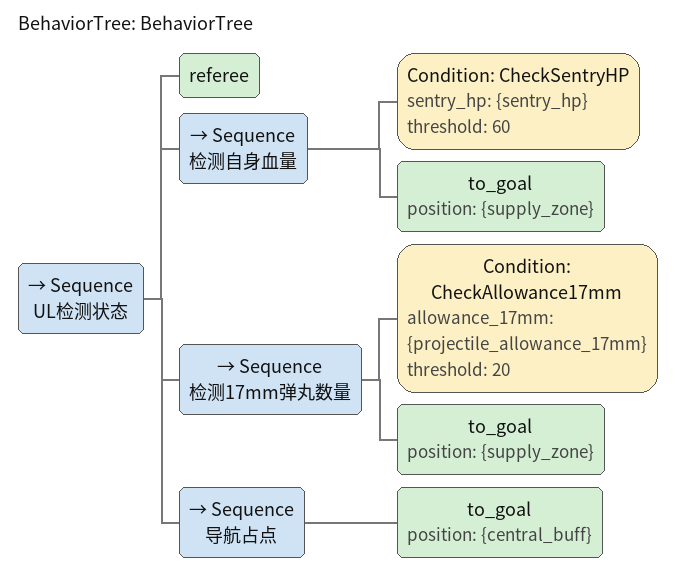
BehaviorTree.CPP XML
<?xml version="1.0" encoding="UTF-8"?>
<root BTCPP_format="4"
      main_tree_to_execute="BehaviorTree">
    <Blackboard
         central_buff="{'header':{'frame_id':'map'}, 'pose':{'position':{'x': 1.0, 'y': 0.0, 'z': 0.0}, 'orientation':{'x': 0, 'y': 0, 'z': 0, 'w': 0}}}"
         supply_zone="{'header':{'frame_id':'map'}, 'pose':{'position':{'x':4.0, 'y': 0.0, 'z': 0.0}, 'orientation':{'x': 0, 'y': 0, 'z': 0, 'w': 0}}}">
    </Blackboard>
  <BehaviorTree ID="BehaviorTree">
    <Sequence name="UL检测状态">
      <referee />
      <Sequence name="检测自身血量">
        <Condition ID="CheckSentryHP" sentry_hp="{sentry_hp}" threshold="60"/>
        <to_goal position="{supply_zone}"/>
      </Sequence>
      <Sequence name="检测17mm弹丸数量">
        <Condition ID="CheckAllowance17mm" allowance_17mm="{projectile_allowance_17mm}" threshold="20"/>
        <to_goal position="{supply_zone}"/>
      </Sequence>
      <Sequence name="导航占点">
        <to_goal position="{central_buff}"/>
      </Sequence>
    </Sequence>
  </BehaviorTree>

</root>
